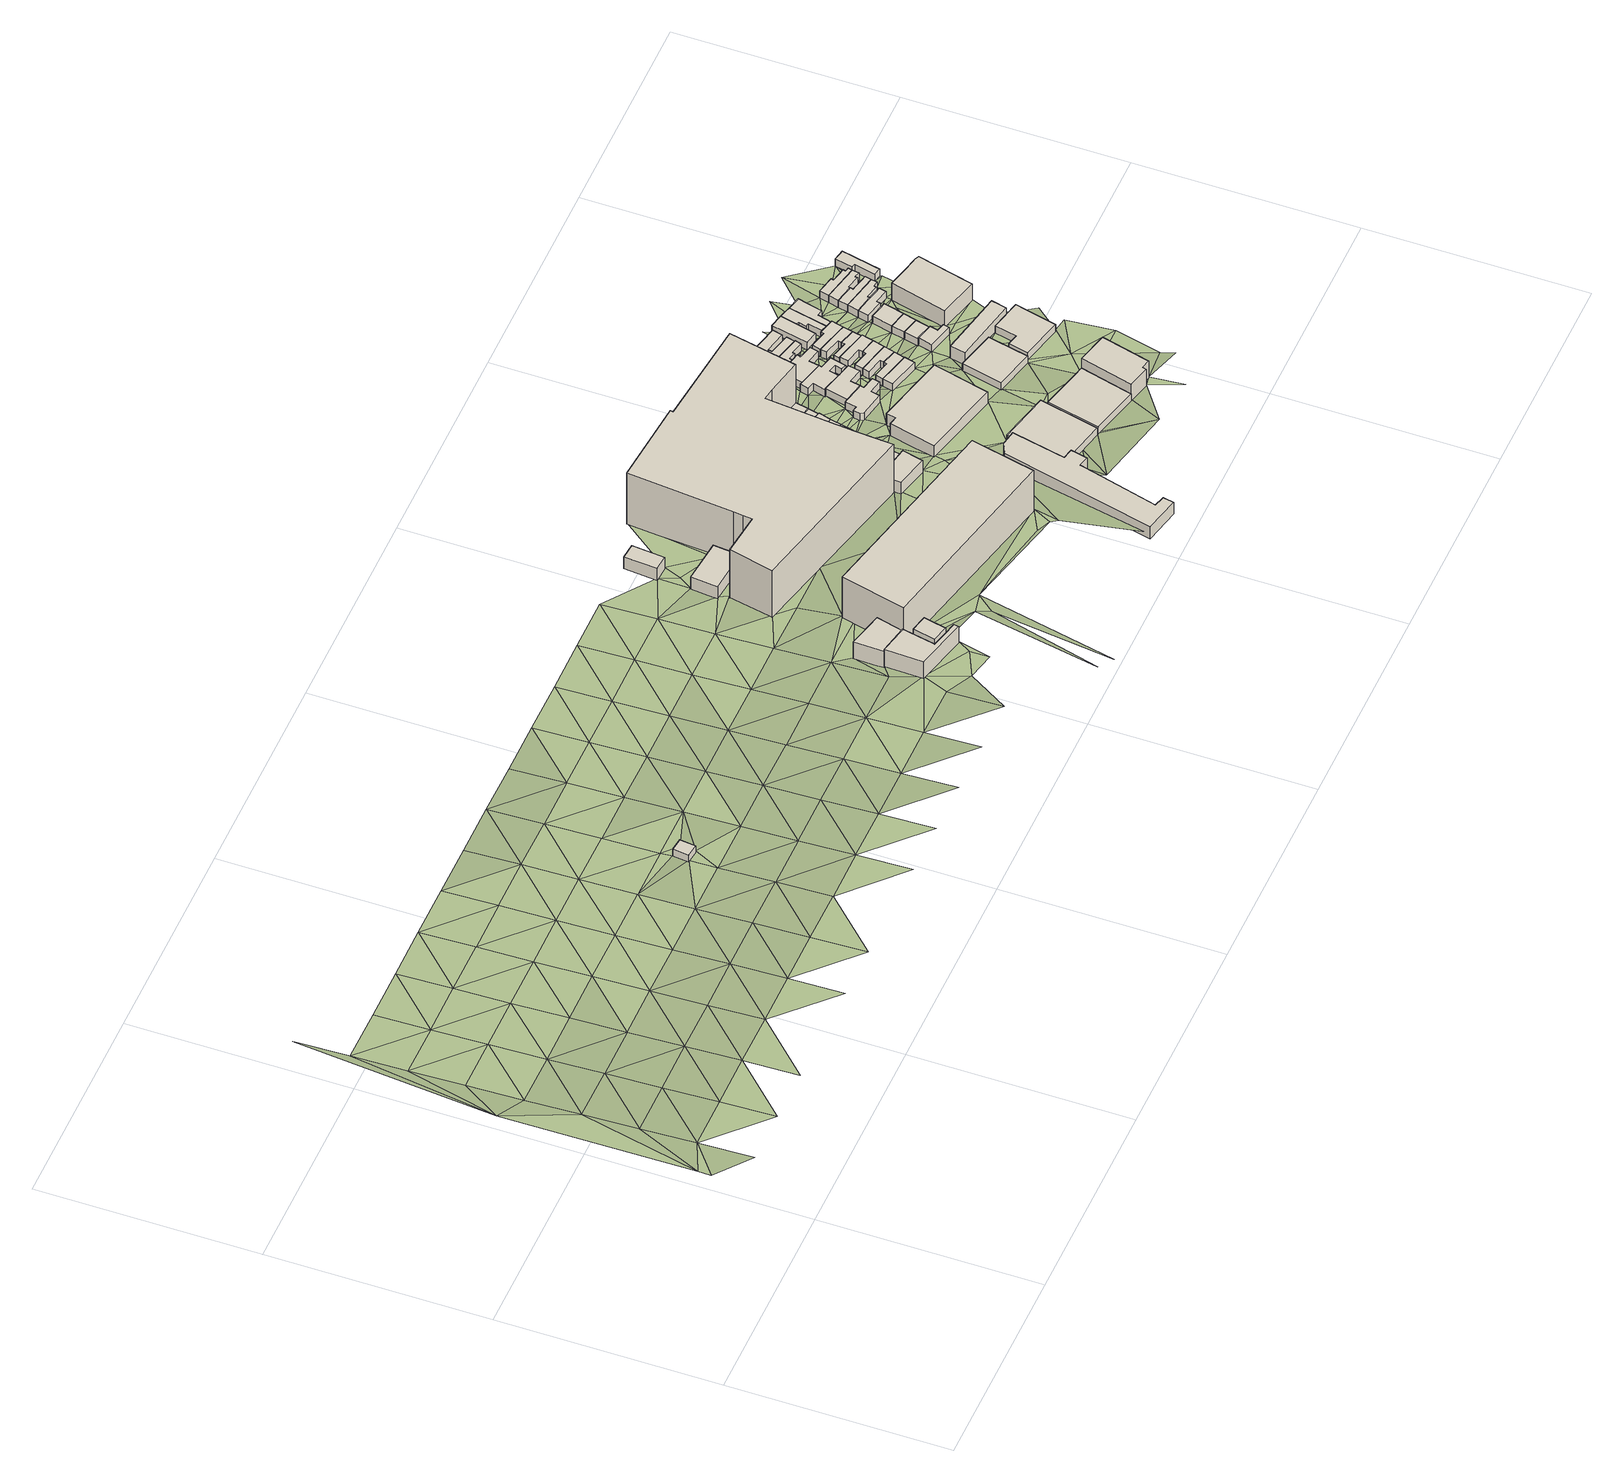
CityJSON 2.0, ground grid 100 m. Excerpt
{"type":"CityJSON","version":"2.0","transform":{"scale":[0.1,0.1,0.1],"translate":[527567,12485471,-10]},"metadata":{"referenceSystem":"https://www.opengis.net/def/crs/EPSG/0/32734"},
"CityObjects":{
"building1":{"type":"Building","attributes":{"building":"toilets","building:levels":1,"amenity":"toilets","building_height":4.1,"plus_code":"4FRW3CCR+R95","ground_height":11.48,"roof_height":15.58},"geometry":[{"type":"Solid","lod":"1","boundaries":[[[[0,1,2,3]],[[1,4,5,2]],[[4,6,7,5]],[[6,0,3,7]],[[3,2,5,7]],[[6,4,1,0]]]]}]},
"building2":{"type":"Building","attributes":{"building":"office","building:levels":3,"building_height":9.7,"plus_code":"4FRW3CCR+JX6","ground_height":12.86,"roof_height":22.56},"geometry":[{"type":"Solid","lod":"1","boundaries":[[[[8,9,10,11]],[[9,12,13,10]],[[12,14,15,13]],[[14,16,17,15]],[[16,18,19,17]],[[18,20,21,19]],[[20,22,23,21]],[[22,8,11,23]],[[11,10,13,15,17,19,21,23]],[[22,20,18,16,14,12,9,8]]]]}]},
"building3":{"type":"Building","attributes":{"building":"office","building:levels":3,"building_height":9.7,"plus_code":"4FRW3CCR+MXM","ground_height":11.83,"roof_height":21.53},"geometry":[{"type":"Solid","lod":"1","boundaries":[[[[24,25,26,27]],[[25,28,29,26]],[[28,30,31,29]],[[30,24,27,31]],[[27,26,29,31]],[[30,28,25,24]]]]}]},
"building4":{"type":"Building","attributes":{"building":"office","building:levels":4,"building_height":12.5,"plus_code":"4FRW3CCV+J26","ground_height":12.86,"roof_height":25.36},"geometry":[{"type":"Solid","lod":"1","boundaries":[[[[12,32,33,34]],[[32,16,35,33]],[[16,14,36,35]],[[14,12,34,36]],[[34,33,35,36]],[[14,16,32,12]]]]}]},
"building5":{"type":"Building","attributes":{"address":"Bow Wow 21 Barron Street Woodstock Cape Town","building":"retail","building:levels":2,"building_height":6.9,"plus_code":"4FRW3CCV+X36","ground_height":8.56,"roof_height":15.46},"geometry":[{"type":"Solid","lod":"1","boundaries":[[[[37,38,39,40]],[[38,41,42,39]],[[41,43,44,42]],[[43,45,46,44]],[[45,47,48,46]],[[47,37,40,48]],[[40,39,42,44,46,48]],[[47,45,43,41,38,37]]]]}]},
"building6":{"type":"Building","attributes":{"address":"Barron Street Woodstock Cape Town","building":"semidetached_house","building:levels":2,"building_height":6.9,"plus_code":"4FRW3CFV+328","ground_height":7.87,"roof_height":14.77},"geometry":[{"type":"Solid","lod":"1","boundaries":[[[[49,50,51,52]],[[50,53,54,51]],[[53,55,56,54]],[[55,49,52,56]],[[52,51,54,56]],[[55,53,50,49]]]]}]},
"building7":{"type":"Building","attributes":{"address":"The Iron Works 2 Ravenscraig Road Woodstock 7915 Cape Town","building":"apartments","building:levels":8,"building:flats":"136","building_height":23.7,"plus_code":"4FRW3CCV+M66","ground_height":10.77,"roof_height":34.47},"geometry":[{"type":"Solid","lod":"1","boundaries":[[[[57,58,59,60]],[[58,61,62,59]],[[61,63,64,62]],[[63,57,60,64]],[[60,59,62,64]],[[63,61,58,57]]]]}]},
"building8":{"type":"Building","attributes":{"address":"Woodstock Quarter Woodstock Quarter 184 Victoria Road Woodstock Cape Town","building":"apartments","building:levels":10,"building:flats":"452","building_height":29.3,"plus_code":"4FRW3CCV+X69","ground_height":7.01,"roof_height":36.31},"geometry":[{"type":"Solid","lod":"1","boundaries":[[[[65,66,67,68]],[[66,69,70,67]],[[69,71,72,70]],[[71,73,74,72]],[[73,75,76,74]],[[75,77,78,76]],[[77,79,80,78]],[[79,81,82,80]],[[81,83,84,82]],[[83,85,86,84]],[[85,87,88,86]],[[87,89,90,88]],[[89,91,92,90]],[[91,93,94,92]],[[93,95,96,94]],[[95,97,98,96]],[[97,99,100,98]],[[99,101,102,100]],[[101,103,104,102]],[[103,65,68,104]],[[68,67,70,72,74,76,78,80,82,84,86,88,90,92,94,96,98,100,102,104]],[[103,101,99,97,95,93,91,89,87,85,83,81,79,77,75,73,71,69,66,65]]]]}]},
"building9":{"type":"Building","attributes":{"address":"1B Ravenscraig Road Woodstock Cape Town","building":"industrial","building:levels":2,"building_height":6.9,"plus_code":"4FRW3CCV+FC9","ground_height":10.42,"roof_height":17.32},"geometry":[{"type":"Solid","lod":"1","boundaries":[[[[105,106,107,108]],[[106,109,110,107]],[[109,111,112,110]],[[111,113,114,112]],[[113,115,116,114]],[[115,117,118,116]],[[117,119,120,118]],[[119,121,122,120]],[[121,123,124,122]],[[123,125,126,124]],[[125,105,108,126]],[[108,107,110,112,114,116,118,120,122,124,126]],[[125,123,121,119,117,115,113,111,109,106,105]]]]}]},
"building10":{"type":"Building","attributes":{"address":"9 Victoria Road Woodstock Cape Town","building":"retail","building:levels":2,"building_height":6.9,"plus_code":"4FRW3CCV+Q9H","ground_height":8.83,"roof_height":15.73},"geometry":[{"type":"Solid","lod":"1","boundaries":[[[[127,128,129,130]],[[128,131,132,129]],[[131,133,134,132]],[[133,135,136,134]],[[135,137,138,136]],[[137,139,140,138]],[[139,127,130,140]],[[130,129,132,134,136,138,140]],[[139,137,135,133,131,128,127]]]]}]},
"building11":{"type":"Building","attributes":{"address":"44 Gympie Street Woodstock Cape Town","building":"house","building:levels":2,"building_height":6.9,"plus_code":"4FRW3CCV+R95","ground_height":8.83,"roof_height":15.73},"geometry":[{"type":"Solid","lod":"1","boundaries":[[[[141,142,143,144]],[[142,145,146,143]],[[145,147,148,146]],[[147,128,129,148]],[[128,127,130,129]],[[127,141,144,130]],[[144,143,146,148,129,130]],[[127,128,147,145,142,141]]]]}]},
"building12":{"type":"Building","attributes":{"address":"42 Gympie Street Woodstock Cape Town","building":"house","building:levels":2,"building_height":6.9,"plus_code":"4FRW3CCV+R9H","ground_height":8.83,"roof_height":15.73},"geometry":[{"type":"Solid","lod":"1","boundaries":[[[[149,150,151,152]],[[150,153,154,151]],[[153,155,156,154]],[[155,142,143,156]],[[142,141,144,143]],[[141,149,152,144]],[[152,151,154,156,143,144]],[[141,142,155,153,150,149]]]]}]},
"building13":{"type":"Building","attributes":{"address":"40 Gympie Street Woodstock Cape Town","building":"house","building:levels":2,"building_height":6.9,"plus_code":"4FRW3CCV+RCJ","ground_height":8.83,"roof_height":15.73},"geometry":[{"type":"Solid","lod":"1","boundaries":[[[[157,158,159,160]],[[158,161,162,159]],[[161,163,164,162]],[[163,150,151,164]],[[150,149,152,151]],[[149,157,160,152]],[[160,159,162,164,151,152]],[[149,150,163,161,158,157]]]]}]},
"building14":{"type":"Building","attributes":{"address":"38 Gympie Street Woodstock Cape Town","building":"house","building:levels":2,"building_height":6.9,"plus_code":"4FRW3CCV+VC6","ground_height":8.24,"roof_height":15.14},"geometry":[{"type":"Solid","lod":"1","boundaries":[[[[165,166,167,168]],[[166,169,170,167]],[[169,171,172,170]],[[171,173,174,172]],[[173,175,176,174]],[[175,165,168,176]],[[168,167,170,172,174,176]],[[175,173,171,169,166,165]]]]}]},
"building15":{"type":"Building","attributes":{"address":"36 Gympie Street Woodstock Cape Town","building":"house","building:levels":2,"building_height":6.9,"plus_code":"4FRW3CCV+VCP","ground_height":8.24,"roof_height":15.14},"geometry":[{"type":"Solid","lod":"1","boundaries":[[[[177,178,179,180]],[[178,181,182,179]],[[181,183,184,182]],[[183,185,186,184]],[[185,187,188,186]],[[187,177,180,188]],[[180,179,182,184,186,188]],[[187,185,183,181,178,177]]]]}]},
"building16":{"type":"Building","attributes":{"address":"34 Gympie Street Woodstock Cape Town","building":"house","building:levels":2,"building_height":6.9,"plus_code":"4FRW3CCV+WC3","ground_height":8.24,"roof_height":15.14},"geometry":[{"type":"Solid","lod":"1","boundaries":[[[[189,190,191,192]],[[190,193,194,191]],[[193,195,196,194]],[[195,197,198,196]],[[197,178,179,198]],[[178,177,180,179]],[[177,189,192,180]],[[192,191,194,196,198,179,180]],[[177,178,197,195,193,190,189]]]]}]},
"building17":{"type":"Building","attributes":{"address":"32 Gympie Street Woodstock Cape Town","building":"house","building:levels":2,"building_height":6.9,"plus_code":"4FRW3CCV+WCH","ground_height":8.24,"roof_height":15.14},"geometry":[{"type":"Solid","lod":"1","boundaries":[[[[199,200,201,202]],[[200,203,204,201]],[[203,205,206,204]],[[205,207,208,206]],[[207,190,191,208]],[[190,189,192,191]],[[189,199,202,192]],[[202,201,204,206,208,191,192]],[[189,190,207,205,203,200,199]]]]}]},
"building18":{"type":"Building","attributes":{"address":"30 Gympie Street Woodstock Cape Town","building":"house","building:levels":2,"building_height":6.9,"plus_code":"4FRW3CCV+WFJ","ground_height":7.52,"roof_height":14.42},"geometry":[{"type":"Solid","lod":"1","boundaries":[[[[209,210,211,212]],[[210,213,214,211]],[[213,215,216,214]],[[215,217,218,216]],[[217,219,220,218]],[[219,209,212,220]],[[212,211,214,216,218,220]],[[219,217,215,213,210,209]]]]}]},
"building19":{"type":"Building","attributes":{"address":"28 Gympie Street Woodstock Cape Town","building":"house","building:levels":2,"building_height":6.9,"plus_code":"4FRW3CCV+XC9","ground_height":7.52,"roof_height":14.42},"geometry":[{"type":"Solid","lod":"1","boundaries":[[[[221,222,223,224]],[[222,225,226,223]],[[225,227,228,226]],[[227,210,211,228]],[[210,209,212,211]],[[209,221,224,212]],[[224,223,226,228,211,212]],[[209,210,227,225,222,221]]]]}]},
"building20":{"type":"Building","attributes":{"address":"12 Victoria Road Woodstock Cape Town","building":"retail","building:levels":1,"building_height":4.1,"plus_code":"4FRW3CCV+HHV","ground_height":10.23,"roof_height":14.33},"geometry":[{"type":"Solid","lod":"1","boundaries":[[[[229,230,231,232]],[[230,233,234,231]],[[233,235,236,234]],[[235,237,238,236]],[[237,239,240,238]],[[239,229,232,240]],[[232,231,234,236,238,240]],[[239,237,235,233,230,229]]]]}]},
"building21":{"type":"Building","attributes":{"address":"11 Victoria Road Woodstock Cape Town","building":"retail","building:levels":2,"building_height":6.9,"plus_code":"4FRW3CCV+QHC","ground_height":8.51,"roof_height":15.41},"geometry":[{"type":"Solid","lod":"1","boundaries":[[[[241,242,243,244]],[[242,245,246,243]],[[245,247,248,246]],[[247,249,250,248]],[[249,251,252,250]],[[251,241,244,252]],[[244,243,246,248,250,252]],[[251,249,247,245,242,241]]]]}]},
"building22":{"type":"Building","attributes":{"address":"43 Gympie Street Woodstock Cape Town","building":"house","building:levels":1,"building_height":4.1,"plus_code":"4FRW3CCV+VGH","ground_height":8.06,"roof_height":12.16},"geometry":[{"type":"Solid","lod":"1","boundaries":[[[[253,254,255,256]],[[254,257,258,255]],[[257,259,260,258]],[[259,261,262,260]],[[261,263,264,262]],[[263,265,266,264]],[[265,267,268,266]],[[267,269,270,268]],[[269,271,272,270]],[[271,273,274,272]],[[273,275,276,274]],[[275,253,256,276]],[[256,255,258,260,262,264,266,268,270,272,274,276]],[[275,273,271,269,267,265,263,261,259,257,254,253]]]]}]},
"building23":{"type":"Building","attributes":{"address":"Auto Service and Spares Centre 58B Victoria Road Woodstock Cape Town","building":"retail","building:levels":1,"building_height":4.1,"plus_code":"4FRW3CCV+HMF","ground_height":9.75,"roof_height":13.85},"geometry":[{"type":"Solid","lod":"1","boundaries":[[[[277,278,279,280]],[[278,281,282,279]],[[281,283,284,282]],[[283,277,280,284]],[[280,279,282,284]],[[283,281,278,277]]]]}]},
"building24":{"type":"Building","attributes":{"address":"41 Gympie Street Woodstock Cape Town","building":"house","building:levels":1,"building_height":4.1,"plus_code":"4FRW3CCV+WH7","ground_height":8.06,"roof_height":12.16},"geometry":[{"type":"Solid","lod":"1","boundaries":[[[[254,253,256,255]],[[253,285,286,256]],[[285,287,288,286]],[[287,289,290,288]],[[289,291,292,290]],[[291,293,294,292]],[[293,254,255,294]],[[255,256,286,288,290,292,294]],[[293,291,289,287,285,253,254]]]]}]},
"building25":{"type":"Building","attributes":{"address":"39 Gympie Street Woodstock Cape Town","building":"house","building:levels":1,"building_height":4.1,"plus_code":"4FRW3CCV+XH4","ground_height":7.26,"roof_height":11.36},"geometry":[{"type":"Solid","lod":"1","boundaries":[[[[295,296,297,298]],[[296,299,300,297]],[[299,301,302,300]],[[301,303,304,302]],[[303,305,306,304]],[[305,307,308,306]],[[307,309,310,308]],[[309,311,312,310]],[[311,313,314,312]],[[313,315,316,314]],[[315,317,318,316]],[[317,319,320,318]],[[319,295,298,320]],[[298,297,300,302,304,306,308,310,312,314,316,318,320]],[[319,317,315,313,311,309,307,305,303,301,299,296,295]]]]}]},
"building26":{"type":"Building","attributes":{"address":"2 Page Street Woodstock Cape Town","building":"house","building:levels":1,"building_height":4.1,"plus_code":"4FRW3CCV+VJ4","ground_height":8.06,"roof_height":12.16},"geometry":[{"type":"Solid","lod":"1","boundaries":[[[[321,322,323,324]],[[322,325,326,323]],[[325,327,328,326]],[[327,321,324,328]],[[324,323,326,328]],[[327,325,322,321]]]]}]},
"building27":{"type":"Building","attributes":{"address":"37 Gympie Street Woodstock Cape Town","building":"house","building:levels":1,"building_height":4.1,"plus_code":"4FRW3CCV+XHQ","ground_height":7.11,"roof_height":11.21},"geometry":[{"type":"Solid","lod":"1","boundaries":[[[[329,330,331,332]],[[330,333,334,331]],[[333,335,336,334]],[[335,337,338,336]],[[337,339,340,338]],[[339,341,342,340]],[[341,343,344,342]],[[343,345,346,344]],[[345,329,332,346]],[[332,331,334,336,338,340,342,344,346]],[[345,343,341,339,337,335,333,330,329]]]]}]},
"building28":{"type":"Building","attributes":{"address":"4 Page Street Woodstock Cape Town","building":"house","building:levels":1,"building_height":4.1,"plus_code":"4FRW3CCV+VJ9","ground_height":7.85,"roof_height":11.95},"geometry":[{"type":"Solid","lod":"1","boundaries":[[[[347,348,349,350]],[[348,351,352,349]],[[351,353,354,352]],[[353,355,356,354]],[[355,357,358,356]],[[357,347,350,358]],[[350,349,352,354,356,358]],[[357,355,353,351,348,347]]]]}]},
"building29":{"type":"Building","attributes":{"address":"35 Gympie Street Woodstock Cape Town","building":"house","building:levels":1,"building_height":4.1,"plus_code":"4FRW3CFV+2HG","ground_height":7.11,"roof_height":11.21},"geometry":[{"type":"Solid","lod":"1","boundaries":[[[[345,343,344,346]],[[343,359,360,344]],[[359,361,362,360]],[[361,363,364,362]],[[363,365,366,364]],[[365,367,368,366]],[[367,369,370,368]],[[369,345,346,370]],[[346,344,360,362,364,366,368,370]],[[369,367,365,363,361,359,343,345]]]]}]},
"building30":{"type":"Building","attributes":{"address":"6 Page Street Woodstock Cape Town","building":"house","building:levels":1,"building_height":4.1,"plus_code":"4FRW3CCV+VJQ","ground_height":7.85,"roof_height":11.95},"geometry":[{"type":"Solid","lod":"1","boundaries":[[[[371,372,373,374]],[[372,375,376,373]],[[375,377,378,376]],[[377,348,349,378]],[[348,347,350,349]],[[347,371,374,350]],[[374,373,376,378,349,350]],[[347,348,377,375,372,371]]]]}]},
"building31":{"type":"Building","attributes":{"address":"Colonial House 60 Victoria Road Woodstock Cape Town","building":"industrial","building:levels":3,"building_height":9.7,"plus_code":"4FRW3CCV+HQ2","ground_height":9.75,"roof_height":19.45},"geometry":[{"type":"Solid","lod":"1","boundaries":[[[[278,277,379,380]],[[277,381,382,379]],[[381,383,384,382]],[[383,385,386,384]],[[385,387,388,386]],[[387,278,380,388]],[[380,379,382,384,386,388]],[[387,385,383,381,277,278]]]]}]},
"building32":{"type":"Building","attributes":{"address":"33 Gympie Street Woodstock Cape Town","building":"house","building:levels":1,"building_height":4.1,"plus_code":"4FRW3CFV+2HQ","ground_height":6.65,"roof_height":10.75},"geometry":[{"type":"Solid","lod":"1","boundaries":[[[[389,390,391,392]],[[390,393,394,391]],[[393,395,396,394]],[[395,397,398,396]],[[397,399,400,398]],[[399,389,392,400]],[[392,391,394,396,398,400]],[[399,397,395,393,390,389]]]]}]},
"building33":{"type":"Building","attributes":{"address":"8 Page Street Woodstock Cape Town","building":"house","building:levels":1,"building_height":4.1,"plus_code":"4FRW3CCV+WJ5","ground_height":7.85,"roof_height":11.95},"geometry":[{"type":"Solid","lod":"1","boundaries":[[[[401,402,403,404]],[[402,405,406,403]],[[405,407,408,406]],[[407,372,373,408]],[[372,371,374,373]],[[371,401,404,374]],[[404,403,406,408,373,374]],[[371,372,407,405,402,401]]]]}]},
"building34":{"type":"Building","attributes":{"address":"19 Victoria Road Woodstock Cape Town","building":"yes","building:levels":1,"building_height":4.1,"plus_code":"4FRW3CCV+PPC","ground_height":9.01,"roof_height":13.11},"geometry":[{"type":"Solid","lod":"1","boundaries":[[[[409,410,411,412]],[[410,413,414,411]],[[413,415,416,414]],[[415,409,412,416]],[[412,411,414,416]],[[415,413,410,409]]]]}]},
"building35":{"type":"Building","attributes":{"address":"31 Gympie Street Woodstock Cape Town","building":"house","building:levels":1,"building_height":4.1,"plus_code":"4FRW3CFV+3J2","ground_height":6.57,"roof_height":10.67},"geometry":[{"type":"Solid","lod":"1","boundaries":[[[[417,418,419,420]],[[418,421,422,419]],[[421,423,424,422]],[[423,425,426,424]],[[425,427,428,426]],[[427,417,420,428]],[[420,419,422,424,426,428]],[[427,425,423,421,418,417]]]]}]},
"building36":{"type":"Building","attributes":{"address":"10 Page Street Woodstock Cape Town","building":"house","building:levels":1,"building_height":4.1,"plus_code":"4FRW3CCV+WMC","ground_height":7.85,"roof_height":11.95},"geometry":[{"type":"Solid","lod":"1","boundaries":[[[[429,430,431,432]],[[430,433,434,431]],[[433,435,436,434]],[[435,402,403,436]],[[402,401,404,403]],[[401,429,432,404]],[[432,431,434,436,403,404]],[[401,402,435,433,430,429]]]]}]},
"building37":{"type":"Building","attributes":{"address":"12 Page Street Woodstock Cape Town","building":"house","building:levels":1,"building_height":4.1,"plus_code":"4FRW3CCV+WMM","ground_height":7.11,"roof_height":11.21},"geometry":[{"type":"Solid","lod":"1","boundaries":[[[[437,438,439,440]],[[438,441,442,439]],[[441,443,444,442]],[[443,445,446,444]],[[445,447,448,446]],[[447,437,440,448]],[[440,439,442,444,446,448]],[[447,445,443,441,438,437]]]]}]},
"building38":{"type":"Building","attributes":{"address":"14 Page Street Woodstock Cape Town","building":"house","building:levels":1,"building_height":4.1,"plus_code":"4FRW3CCV+XM3","ground_height":7.11,"roof_height":11.21},"geometry":[{"type":"Solid","lod":"1","boundaries":[[[[449,450,451,452]],[[450,453,454,451]],[[453,455,456,454]],[[455,438,439,456]],[[438,437,440,439]],[[437,449,452,440]],[[452,451,454,456,439,440]],[[437,438,455,453,450,449]]]]}]},
"building39":{"type":"Building","attributes":{"address":"16 Page Street Woodstock Cape Town","building":"house","building:levels":1,"building_height":4.1,"plus_code":"4FRW3CCV+XMF","ground_height":7.11,"roof_height":11.21},"geometry":[{"type":"Solid","lod":"1","boundaries":[[[[449,457,458,452]],[[457,459,460,458]],[[459,461,462,460]],[[461,463,464,462]],[[463,450,451,464]],[[450,449,452,451]],[[452,458,460,462,464,451]],[[450,463,461,459,457,449]]]]}]},
"building40":{"type":"Building","attributes":{"address":"34 Cornwall Street Woodstock Cape Town","building":"house","building:levels":1,"building_height":4.1,"plus_code":"4FRW3CFV+2M6","ground_height":6.57,"roof_height":10.67},"geometry":[{"type":"Solid","lod":"1","boundaries":[[[[465,466,467,468]],[[466,469,470,467]],[[469,471,472,470]],[[471,473,474,472]],[[473,465,468,474]],[[468,467,470,472,474]],[[473,471,469,466,465]]]]}]},
"building41":{"type":"Building","attributes":{"address":"1 Page Street Woodstock Cape Town","building":"house","building:levels":1,"building_height":4.1,"plus_code":"4FRW3CCV+RPP","ground_height":8.29,"roof_height":12.39},"geometry":[{"type":"Solid","lod":"1","boundaries":[[[[475,476,477,478]],[[476,479,480,477]],[[479,481,482,480]],[[481,483,484,482]],[[483,485,486,484]],[[485,475,478,486]],[[478,477,480,482,484,486]],[[485,483,481,479,476,475]]]]}]},
"building42":{"type":"Building","attributes":{"address":"3 Page Street Woodstock Cape Town","building":"house","building:levels":1,"building_height":4.1,"plus_code":"4FRW3CCV+VP4","ground_height":7.59,"roof_height":11.69},"geometry":[{"type":"Solid","lod":"1","boundaries":[[[[487,488,489,490]],[[488,491,492,489]],[[491,493,494,492]],[[493,487,490,494]],[[490,489,492,494]],[[493,491,488,487]]]]}]},
"building43":{"type":"Building","attributes":{"building":"yes","building:levels":2,"building_height":6.9,"plus_code":"4FRW3CCV+QQC","ground_height":8.29,"roof_height":15.19},"geometry":[{"type":"Solid","lod":"1","boundaries":[[[[495,496,497,498]],[[496,499,500,497]],[[499,501,502,500]],[[501,495,498,502]],[[498,497,500,502]],[[501,499,496,495]]]]}]},
"building44":{"type":"Building","attributes":{"address":"27 Victoria Road Woodstock Cape Town","building":"yes","building:levels":1,"building_height":4.1,"plus_code":"4FRW3CCV+PQ5","ground_height":8.71,"roof_height":12.81},"geometry":[{"type":"Solid","lod":"1","boundaries":[[[[503,504,505,506]],[[504,507,508,505]],[[507,509,510,508]],[[509,511,512,510]],[[511,513,514,512]],[[513,503,506,514]],[[506,505,508,510,512,514]],[[513,511,509,507,504,503]]]]}]},
"building45":{"type":"Building","attributes":{"address":"36 Cornwall Street Woodstock Cape Town","building":"house","building:levels":1,"building_height":4.1,"plus_code":"4FRW3CFV+2M9","ground_height":6.57,"roof_height":10.67},"geometry":[{"type":"Solid","lod":"1","boundaries":[[[[466,465,468,467]],[[465,515,516,468]],[[515,517,518,516]],[[517,519,520,518]],[[519,521,522,520]],[[521,523,524,522]],[[523,525,526,524]],[[525,466,467,526]],[[467,468,516,518,520,522,524,526]],[[525,523,521,519,517,515,465,466]]]]}]},
"building46":{"type":"Building","attributes":{"address":"5 Page Street Woodstock Cape Town","building":"house","building:levels":1,"building_height":4.1,"plus_code":"4FRW3CCV+VPH","ground_height":7.59,"roof_height":11.69},"geometry":[{"type":"Solid","lod":"1","boundaries":[[[[493,491,492,494]],[[491,527,528,492]],[[527,529,530,528]],[[529,493,494,530]],[[494,492,528,530]],[[529,527,491,493]]]]}]},
"building47":{"type":"Building","attributes":{"address":"38 Cornwall Street Woodstock Cape Town","building":"house","building:levels":1,"building_height":4.1,"plus_code":"4FRW3CFV+2PF","ground_height":6.42,"roof_height":10.52},"geometry":[{"type":"Solid","lod":"1","boundaries":[[[[531,532,533,534]],[[532,535,536,533]],[[535,537,538,536]],[[537,539,540,538]],[[539,541,542,540]],[[541,531,534,542]],[[534,533,536,538,540,542]],[[541,539,537,535,532,531]]]]}]},
"building48":{"type":"Building","attributes":{"address":"7 Page Street Woodstock Cape Town","building":"house","building:levels":1,"building_height":4.1,"plus_code":"4FRW3CCV+WP5","ground_height":7.59,"roof_height":11.69},"geometry":[{"type":"Solid","lod":"1","boundaries":[[[[529,527,528,530]],[[527,543,544,528]],[[543,545,546,544]],[[545,529,530,546]],[[530,528,544,546]],[[545,543,527,529]]]]}]},
"building49":{"type":"Building","attributes":{"address":"9 Page Street Woodstock Cape Town","building":"house","building:levels":1,"building_height":4.1,"plus_code":"4FRW3CCV+WQM","ground_height":6.9,"roof_height":11},"geometry":[{"type":"Solid","lod":"1","boundaries":[[[[547,548,549,550]],[[548,551,552,549]],[[551,553,554,552]],[[553,555,556,554]],[[555,557,558,556]],[[557,559,560,558]],[[559,547,550,560]],[[550,549,552,554,556,558,560]],[[559,557,555,553,551,548,547]]]]}]},
"building50":{"type":"Building","attributes":{"address":"11 Page Street Woodstock Cape Town","building":"house","building:levels":1,"building_height":4.1,"plus_code":"4FRW3CCV+XQ7","ground_height":6.9,"roof_height":11},"geometry":[{"type":"Solid","lod":"1","boundaries":[[[[561,562,563,564]],[[562,548,549,563]],[[548,547,550,549]],[[547,565,566,550]],[[565,567,568,566]],[[567,569,570,568]],[[569,571,572,570]],[[571,561,564,572]],[[564,563,549,550,566,568,570,572]],[[571,569,567,565,547,548,562,561]]]]}]},
"building51":{"type":"Building","attributes":{"address":"13 Page Street Woodstock Cape Town","building":"house","building:levels":1,"building_height":4.1,"plus_code":"4FRW3CCV+XQG","ground_height":6.9,"roof_height":11},"geometry":[{"type":"Solid","lod":"1","boundaries":[[[[562,561,564,563]],[[561,573,574,564]],[[573,575,576,574]],[[575,577,578,576]],[[577,579,580,578]],[[579,562,563,580]],[[563,564,574,576,578,580]],[[579,577,575,573,561,562]]]]}]},
"building52":{"type":"Building","attributes":{"address":"1 Hofmeyer Lane Woodstock Cape Town","building":"yes","building:levels":3,"building_height":9.7,"plus_code":"4FRW3CCV+VR8","ground_height":7.4,"roof_height":17.1},"geometry":[{"type":"Solid","lod":"1","boundaries":[[[[581,582,583,584]],[[582,585,586,583]],[[585,587,588,586]],[[587,589,590,588]],[[589,591,592,590]],[[591,581,584,592]],[[584,583,586,588,590,592]],[[591,589,587,585,582,581]]]]}]},
"building53":{"type":"Building","attributes":{"address":"15 Page Street Woodstock Cape Town","building":"house","building:levels":1,"building_height":4.1,"plus_code":"4FRW3CCV+XQW","ground_height":6.9,"roof_height":11},"geometry":[{"type":"Solid","lod":"1","boundaries":[[[[579,577,578,580]],[[577,593,594,578]],[[593,595,596,594]],[[595,597,598,596]],[[597,599,600,598]],[[599,601,602,600]],[[601,603,604,602]],[[603,579,580,604]],[[580,578,594,596,598,600,602,604]],[[603,601,599,597,595,593,577,579]]]]}]},
"building54":{"type":"Building","attributes":{"address":"17 Page Street Woodstock Cape Town","building":"house","building:levels":1,"building_height":4.1,"plus_code":"4FRW3CFV+2Q4","ground_height":6.9,"roof_height":11},"geometry":[{"type":"Solid","lod":"1","boundaries":[[[[603,601,602,604]],[[601,605,606,602]],[[605,607,608,606]],[[607,609,610,608]],[[609,611,612,610]],[[611,613,614,612]],[[613,615,616,614]],[[615,603,604,616]],[[604,602,606,608,610,612,614,616]],[[615,613,611,609,607,605,601,603]]]]}]},
"building55":{"type":"Building","attributes":{"address":"44 Cornwall Street Cape Town","building":"house","building:levels":1,"building_height":4.1,"plus_code":"4FRW3CCV+XRH","ground_height":6.82,"roof_height":10.92},"geometry":[{"type":"Solid","lod":"1","boundaries":[[[[617,618,619,620]],[[618,621,622,619]],[[621,623,624,622]],[[623,625,626,624]],[[625,627,628,626]],[[627,617,620,628]],[[620,619,622,624,626,628]],[[627,625,623,621,618,617]]]]}]},
"terrain1":{"type":"TINRelief","geometry":[{"type":"CompositeSurface","lod":"1","boundaries":[[[629,630,631]],[[631,632,629]],[[630,629,633]],[[634,630,633]],[[634,635,630]],[[633,629,636]],[[637,638,629]],[[634,639,635]],[[629,638,636]],[[640,634,633]],[[641,635,639]],[[640,633,636]],[[635,641,642]],[[643,639,634]],[[637,644,638]],[[642,645,635]],[[634,640,643]],[[646,641,639]],[[647,635,645]],[[636,638,648]],[[642,641,646]],[[639,643,646]],[[636,648,640]],[[638,644,648]],[[645,642,649]],[[640,650,643]],[[642,646,649]],[[648,650,640]],[[644,651,652]],[[649,653,645]],[[643,654,646]],[[650,655,643]],[[656,648,644]],[[654,649,646]],[[643,655,654]],[[644,652,656]],[[657,650,648]],[[649,658,653]],[[648,656,657]],[[659,649,654]],[[655,650,660]],[[649,659,658]],[[650,657,660]],[[661,654,655]],[[656,652,662]],[[663,664,652]],[[654,661,659]],[[655,660,661]],[[656,662,657]],[[652,664,662]],[[658,659,665]],[[661,666,659]],[[657,667,660]],[[662,668,657]],[[659,666,665]],[[657,668,667]],[[669,661,660]],[[670,662,664]],[[671,664,672]],[[669,666,661]],[[660,667,669]],[[664,671,670]],[[662,673,668]],[[666,674,665]],[[662,670,673]],[[669,674,666]],[[667,668,675]],[[676,671,672]],[[668,673,675]],[[674,677,665]],[[667,678,669]],[[670,671,679]],[[667,675,678]],[[673,670,679]],[[674,669,680]],[[671,676,679]],[[680,677,674]],[[678,680,669]],[[681,675,673]],[[673,679,682]],[[673,682,681]],[[678,675,683]],[[684,677,680]],[[679,676,685]],[[681,0,675]],[[675,0,683]],[[686,685,676]],[[687,682,679]],[[688,680,678]],[[682,689,681]],[[690,678,683]],[[685,687,679]],[[683,0,6]],[[688,678,690]],[[691,684,680]],[[692,689,682]],[[687,692,682]],[[680,688,691]],[[683,6,693]],[[6,689,693]],[[690,683,693]],[[692,693,689]],[[687,685,694]],[[695,685,696]],[[688,690,697]],[[685,695,694]],[[693,697,690]],[[698,692,687]],[[691,688,699]],[[687,694,698]],[[697,699,688]],[[692,700,693]],[[692,698,700]],[[699,701,691]],[[697,693,702]],[[703,694,695]],[[704,705,695]],[[693,700,702]],[[694,703,698]],[[706,699,697]],[[695,705,703]],[[706,697,702]],[[701,699,707]],[[700,698,708]],[[703,709,698]],[[707,699,706]],[[698,709,708]],[[700,710,702]],[[705,711,703]],[[712,705,713]],[[700,708,710]],[[711,709,703]],[[706,702,714]],[[705,712,711]],[[714,702,710]],[[709,715,708]],[[706,716,707]],[[711,715,709]],[[716,706,714]],[[710,708,717]],[[715,718,708]],[[719,711,712]],[[720,721,712]],[[708,718,717]],[[722,714,710]],[[719,712,721]],[[715,711,723]],[[722,710,717]],[[719,724,711]],[[723,718,715]],[[720,725,721]],[[716,714,726]],[[724,723,711]],[[725,719,721]],[[726,714,722]],[[727,724,719]],[[728,717,718]],[[729,718,723]],[[730,724,727]],[[724,730,723]],[[731,719,725]],[[718,729,728]],[[722,717,732]],[[733,731,725]],[[731,734,719]],[[717,728,732]],[[735,723,730]],[[731,733,734]],[[736,726,722]],[[18,16,737]],[[729,723,738]],[[739,737,16]],[[18,737,28]],[[16,32,739]],[[740,741,742]],[[32,741,740]],[[735,730,28]],[[729,743,728]],[[722,732,736]],[[735,738,723]],[[735,28,737]],[[737,738,735]],[[729,744,743]],[[738,744,729]],[[739,32,745]],[[32,740,745]],[[746,745,747]],[[728,748,732]],[[728,743,749]],[[750,746,751]],[[749,748,728]],[[750,739,745]],[[736,732,752]],[[753,732,748]],[[753,752,732]],[[745,746,750]],[[743,744,754]],[[754,744,738]],[[739,755,737]],[[756,748,749]],[[752,753,757]],[[758,752,757]],[[753,43,757]],[[749,759,756]],[[739,750,755]],[[754,738,760]],[[43,758,757]],[[761,43,762]],[[754,763,743]],[[758,43,764]],[[764,43,761]],[[738,63,760]],[[765,766,750]],[[766,755,750]],[[763,754,760]],[[755,766,765]],[[760,767,768]],[[765,769,755]],[[763,760,768]],[[63,767,760]],[[769,770,771]],[[771,755,769]],[[767,772,768]],[[63,755,773]],[[774,775,776]],[[776,775,777]],[[63,772,767]],[[773,755,771]],[[778,779,780]],[[780,781,778]],[[782,779,778]],[[63,773,771]],[[63,783,772]],[[784,785,786]],[[785,787,788]],[[787,785,784]],[[789,790,791]],[[792,785,788]],[[771,793,63]],[[783,63,793]],[[794,788,787]],[[141,127,139]],[[787,784,185]],[[795,139,772]],[[795,772,783]],[[796,788,797]],[[787,185,183]],[[796,792,788]],[[207,796,797]],[[798,789,791]],[[139,799,141]],[[171,185,784]],[[796,800,792]],[[799,149,141]],[[795,799,139]],[[207,797,193]],[[792,800,801]],[[205,796,207]],[[802,789,798]],[[149,799,157]],[[803,792,801]],[[783,804,795]],[[193,190,207]],[[783,793,804]],[[792,803,805]],[[187,185,171]],[[803,801,210]],[[801,806,210]],[[807,799,795]],[[791,808,798]],[[157,799,807]],[[171,157,807]],[[227,803,210]],[[804,793,105]],[[187,171,807]],[[802,798,808]],[[807,809,187]],[[177,187,810]],[[791,811,808]],[[177,812,189]],[[813,795,804]],[[809,807,814]],[[815,187,809]],[[815,810,187]],[[177,810,812]],[[257,199,189]],[[812,257,189]],[[816,199,257]],[[808,811,817]],[[818,808,817]],[[815,809,819]],[[812,259,257]],[[816,315,221]],[[813,804,237]],[[293,816,257]],[[818,237,808]],[[315,816,293]],[[820,817,811]],[[293,257,254]],[[819,809,821]],[[221,315,313]],[[313,822,221]],[[221,822,97]],[[819,271,269]],[[293,317,315]],[[823,237,818]],[[242,821,809]],[[237,824,813]],[[821,271,819]],[[275,273,253]],[[824,237,823]],[[311,822,313]],[[811,825,820]],[[322,271,821]],[[287,285,253]],[[271,322,273]],[[253,273,287]],[[818,278,823]],[[322,826,273]],[[97,822,827]],[[813,824,828]],[[829,273,826]],[[287,273,829]],[[399,97,827]],[[291,830,831]],[[813,828,242]],[[289,830,291]],[[829,832,287]],[[821,242,833]],[[834,831,830]],[[826,348,829]],[[835,287,832]],[[410,824,823]],[[835,289,287]],[[836,830,289]],[[348,826,351]],[[309,307,305]],[[837,836,289]],[[835,837,289]],[[829,348,377]],[[836,837,838]],[[410,823,278]],[[839,825,840]],[[841,840,825]],[[842,309,843]],[[836,838,305]],[[844,845,846]],[[847,833,242]],[[828,847,242]],[[843,309,305]],[[835,402,837]],[[846,848,844]],[[305,838,443]],[[402,835,405]],[[443,453,305]],[[337,846,849]],[[305,453,843]],[[837,402,435]],[[848,846,365]],[[828,850,847]],[[850,828,851]],[[848,365,852]],[[450,843,453]],[[833,853,854]],[[833,847,853]],[[365,846,337]],[[843,450,337]],[[438,453,443]],[[855,856,397]],[[337,450,463]],[[857,858,397]],[[828,413,851]],[[278,859,410]],[[847,850,853]],[[860,438,443]],[[463,861,337]],[[347,854,862]],[[861,365,337]],[[453,438,455]],[[365,861,367]],[[854,853,862]],[[856,857,397]],[[859,278,387]],[[863,410,859]],[[410,863,864]],[[861,856,367]],[[463,865,861]],[[347,866,371]],[[387,840,867]],[[867,840,868]],[[865,463,461]],[[413,410,864]],[[347,862,866]],[[856,861,469]],[[850,481,853]],[[401,371,869]],[[469,857,856]],[[413,870,851]],[[461,459,865]],[[425,857,469]],[[429,401,869]],[[865,459,871]],[[866,869,371]],[[863,859,872]],[[873,413,864]],[[469,874,425]],[[871,459,875]],[[871,876,865]],[[877,865,878]],[[876,878,865]],[[879,859,387]],[[875,459,457]],[[429,545,880]],[[870,413,873]],[[877,878,881]],[[851,870,882]],[[879,387,867]],[[545,429,869]],[[449,880,883]],[[483,475,485]],[[457,884,875]],[[501,481,850]],[[883,880,545]],[[483,481,885]],[[885,475,483]],[[457,449,548]],[[872,859,886]],[[491,475,885]],[[886,859,879]],[[449,883,548]],[[887,885,481]],[[888,889,884]],[[562,884,457]],[[884,562,888]],[[562,457,548]],[[481,501,887]],[[885,890,491]],[[545,891,883]],[[892,466,525]],[[890,527,491]],[[882,870,504]],[[543,891,545]],[[888,562,579]],[[893,885,887]],[[890,543,527]],[[525,541,892]],[[603,888,579]],[[885,894,890]],[[888,615,541]],[[895,504,872]],[[501,882,504]],[[615,888,603]],[[887,501,893]],[[543,894,891]],[[890,894,543]],[[896,897,891]],[[894,896,891]],[[898,899,900]],[[901,900,899]],[[902,541,615]],[[894,582,896]],[[901,896,903]],[[575,595,577]],[[900,901,903]],[[577,595,593]],[[903,904,900]],[[903,896,582]],[[615,613,902]],[[573,595,575]],[[903,905,561]],[[613,611,609]],[[561,905,573]],[[595,599,597]],[[582,906,903]],[[599,595,573]],[[903,906,905]],[[573,905,599]],[[902,613,618]],[[613,609,618]],[[607,605,609]],[[623,599,905]],[[599,907,601]],[[905,906,627]],[[907,605,601]],[[907,599,623]],[[618,609,605]],[[907,618,605]]]}]}
},
"vertices":[
[1649,1268,58],[1641,1195,58],[1641,1195,98],[1649,1268,98],[1701,1188,58],[1701,1188,98],[1709,1261,58],[1709,1261,98],
[3176,630,71],[3180,653,71],[3180,653,168],[3176,630,168],[3122,665,71],[3122,665,168],[3048,683,71],[3048,683,168],[3069,786,71],[3069,786,168],[3079,834,71],[3079,834,168],[2944,863,71],[2944,863,168],[2938,688,71],[2938,688,168],
[2944,863,61],[3079,834,61],[3079,834,158],[2944,863,158],[3111,959,61],[3111,959,158],[2948,998,61],[2948,998,158],
[3146,768,71],[3146,768,196],[3122,665,196],[3069,786,196],[3048,683,196],
[3311,1621,28],[3316,1662,28],[3316,1662,97],[3311,1621,97],[3293,1665,28],[3293,1665,97],[3301,1745,28],[3301,1745,97],[3101,1765,28],[3101,1765,97],[3089,1643,28],[3089,1643,97],
[3114,2059,21],[3102,1910,21],[3102,1910,90],[3114,2059,90],[3172,1904,21],[3172,1904,90],[3185,2053,21],[3185,2053,90],
[3155,1128,50],[3083,832,50],[3083,832,287],[3155,1128,287],[3995,628,50],[3995,628,287],[4062,923,50],[4062,923,287],
[3316,1662,13],[3311,1621,13],[3311,1621,306],[3316,1662,306],[3308,1578,13],[3308,1578,306],[3113,1599,13],[3113,1599,306],[3064,1395,13],[3064,1395,306],[3908,1202,13],[3908,1202,306],[3911,1260,13],[3911,1260,306],[3913,1280,13],[3913,1280,306],[3915,1318,13],[3915,1318,306],[3918,1351,13],[3918,1351,306],[3920,1389,13],[3920,1389,306],[3924,1425,13],[3924,1425,306],[3927,1465,13],[3927,1465,306],[3958,1779,13],[3958,1779,306],[4007,1771,13],[4007,1771,306],[4179,1735,13],[4179,1735,306],[4245,2047,13],[4245,2047,306],[3751,2097,13],[3751,2097,306],[3753,2111,13],[3753,2111,306],[3360,2145,13],[3360,2145,306],
[4317,847,47],[4248,859,47],[4248,859,116],[4317,847,116],[4196,834,47],[4196,834,116],[4027,136,47],[4027,136,116],[4192,98,47],[4192,98,116],[4200,147,47],[4200,147,116],[4151,162,47],[4151,162,116],[4248,526,47],[4248,526,116],[4295,514,47],[4295,514,116],[4312,592,47],[4312,592,116],[4264,602,47],[4264,602,116],
[4053,1233,31],[3935,1255,31],[3935,1255,100],[4053,1233,100],[3911,1260,31],[3911,1260,100],[3908,1202,31],[3908,1202,100],[3905,1168,31],[3905,1168,100],[4052,1133,31],[4052,1133,100],[4075,1228,31],[4075,1228,100],
[4062,1280,31],[3915,1318,31],[3915,1318,100],[4062,1280,100],[3913,1280,31],[3913,1280,100],[3941,1275,31],[3941,1275,100],
[4074,1328,31],[3963,1360,31],[3963,1360,100],[4074,1328,100],[3958,1343,31],[3958,1343,100],[3918,1351,31],[3918,1351,100],
[4090,1383,31],[3924,1425,31],[3924,1425,100],[4090,1383,100],[3920,1389,31],[3920,1389,100],[3967,1379,31],[3967,1379,100],
[3927,1465,25],[3924,1425,25],[3924,1425,94],[3927,1465,94],[4090,1383,25],[4090,1383,94],[4104,1451,25],[4104,1451,94],[3987,1473,25],[3987,1473,94],[3982,1455,25],[3982,1455,94],
[4126,1516,25],[3982,1551,25],[3982,1551,94],[4126,1516,94],[3974,1516,25],[3974,1516,94],[4023,1504,25],[4023,1504,94],[4018,1484,25],[4018,1484,94],[4113,1461,25],[4113,1461,94],
[4136,1566,25],[4043,1588,25],[4043,1588,94],[4136,1566,94],[4040,1575,25],[4040,1575,94],[3970,1592,25],[3970,1592,94],[3960,1554,25],[3960,1554,94],
[4153,1623,25],[3983,1662,25],[3983,1662,94],[4153,1623,94],[3975,1626,25],[3975,1626,94],[4027,1612,25],[4027,1612,94],[4024,1592,25],[4024,1592,94],
[4165,1674,18],[4048,1700,18],[4048,1700,87],[4165,1674,87],[4045,1686,18],[4045,1686,87],[3991,1698,18],[3991,1698,87],[3983,1662,18],[3983,1662,87],[4153,1623,18],[4153,1623,87],
[4179,1735,18],[4007,1771,18],[4007,1771,87],[4179,1735,87],[3999,1733,18],[3999,1733,87],[4053,1721,18],[4053,1721,87],
[4317,847,45],[4264,602,45],[4264,602,86],[4317,847,86],[4312,592,45],[4312,592,86],[4494,550,45],[4494,550,86],[4556,820,45],[4556,820,86],[4322,874,45],[4322,874,86],
[4509,1032,28],[4573,1288,28],[4573,1288,97],[4509,1032,97],[4248,1368,28],[4248,1368,97],[4237,1324,28],[4237,1324,97],[4200,1333,28],[4200,1333,97],[4148,1121,28],[4148,1121,97],
[4384,1535,23],[4291,1555,23],[4291,1555,64],[4384,1535,64],[4276,1558,23],[4276,1558,64],[4265,1506,23],[4265,1506,64],[4243,1511,23],[4243,1511,64],[4237,1480,23],[4237,1480,64],[4247,1465,23],[4247,1465,64],[4361,1441,23],[4361,1441,64],[4370,1482,23],[4370,1482,64],[4431,1469,23],[4431,1469,64],[4439,1505,23],[4439,1505,64],[4380,1518,23],[4380,1518,64],
[4727,495,40],[4789,735,40],[4789,735,81],[4727,495,81],[4561,791,40],[4561,791,81],[4504,550,40],[4504,550,81],
[4393,1580,23],[4393,1580,64],[4461,1567,23],[4461,1567,64],[4472,1622,23],[4472,1622,64],[4411,1636,23],[4411,1636,64],[4317,1660,23],[4317,1660,64],
[4411,1636,15],[4423,1683,15],[4423,1683,56],[4411,1636,56],[4459,1674,15],[4459,1674,56],[4450,1641,15],[4450,1641,56],[4475,1635,15],[4475,1635,56],[4493,1707,15],[4493,1707,56],[4432,1722,15],[4432,1722,56],[4436,1735,15],[4436,1735,56],[4322,1763,15],[4322,1763,56],[4309,1767,15],[4309,1767,56],[4299,1727,15],[4299,1727,56],[4332,1719,15],[4332,1719,56],[4317,1660,15],[4317,1660,56],
[4598,1428,23],[4453,1465,23],[4453,1465,64],[4598,1428,64],[4441,1416,23],[4441,1416,64],[4586,1379,23],[4586,1379,64],
[4322,1763,14],[4436,1735,14],[4436,1735,55],[4322,1763,55],[4444,1780,14],[4444,1780,55],[4508,1766,14],[4508,1766,55],[4518,1806,14],[4518,1806,55],[4455,1823,14],[4455,1823,55],[4460,1840,14],[4460,1840,55],[4425,1846,14],[4425,1846,55],[4349,1866,14],[4349,1866,55],
[4613,1478,21],[4543,1496,21],[4543,1496,62],[4613,1478,62],[4539,1482,21],[4539,1482,62],[4465,1501,21],[4465,1501,62],[4453,1465,21],[4453,1465,62],[4598,1428,21],[4598,1428,62],
[4429,1860,14],[4429,1860,55],[4463,1851,14],[4463,1851,55],[4465,1860,14],[4465,1860,55],[4523,1846,14],[4523,1846,55],[4531,1876,14],[4531,1876,55],[4360,1918,14],[4360,1918,55],
[4627,1527,21],[4479,1562,21],[4479,1562,62],[4627,1527,62],[4471,1530,21],[4471,1530,62],[4548,1513,21],[4548,1513,62],
[4727,495,137],[4789,735,137],[4828,469,40],[4828,469,137],[4833,487,40],[4833,487,137],[4874,477,40],[4874,477,137],[4931,699,40],[4931,699,137],
[4360,1918,9],[4531,1876,9],[4531,1876,50],[4360,1918,50],[4542,1918,9],[4542,1918,50],[4444,1942,9],[4444,1942,50],[4447,1955,9],[4447,1955,50],[4373,1972,9],[4373,1972,50],
[4640,1580,21],[4567,1598,21],[4567,1598,62],[4640,1580,62],[4563,1582,21],[4563,1582,62],[4488,1600,21],[4488,1600,62],
[4599,1008,33],[4778,965,33],[4778,965,74],[4599,1008,74],[4819,1150,33],[4819,1150,74],[4642,1194,33],[4642,1194,74],
[4373,1972,8],[4447,1955,8],[4447,1955,49],[4373,1972,49],[4448,1961,8],[4448,1961,49],[4547,1938,8],[4547,1938,49],[4558,1984,8],[4558,1984,49],[4385,2024,8],[4385,2024,49],
[4654,1634,21],[4504,1672,21],[4504,1672,62],[4654,1634,62],[4497,1632,21],[4497,1632,62],[4571,1616,21],[4571,1616,62],
[4663,1678,14],[4590,1699,14],[4590,1699,55],[4663,1678,55],[4586,1683,14],[4586,1683,55],[4513,1702,14],[4513,1702,55],[4504,1672,14],[4504,1672,55],[4654,1634,14],[4654,1634,55],
[4674,1724,14],[4522,1763,14],[4522,1763,55],[4674,1724,55],[4517,1733,14],[4517,1733,55],[4594,1714,14],[4594,1714,55],
[4688,1779,14],[4688,1779,55],[4615,1798,14],[4615,1798,55],[4611,1783,14],[4611,1783,55],[4532,1803,14],[4532,1803,55],
[4625,1907,8],[4643,1983,8],[4643,1983,49],[4625,1907,49],[4582,1997,8],[4582,1997,49],[4543,1829,8],[4543,1829,49],[4604,1815,8],[4604,1815,49],
[4796,1395,26],[4718,1415,26],[4718,1415,67],[4796,1395,67],[4701,1350,26],[4701,1350,67],[4818,1320,26],[4818,1320,67],[4825,1349,26],[4825,1349,67],[4786,1358,26],[4786,1358,67],
[4718,1415,19],[4796,1395,19],[4796,1395,60],[4718,1415,60],[4813,1463,19],[4813,1463,60],[4734,1482,19],[4734,1482,60],
[4696,1268,26],[4682,1197,26],[4682,1197,95],[4696,1268,95],[4980,1137,26],[4980,1137,95],[4995,1207,26],[4995,1207,95],
[4987,926,30],[5033,1117,30],[5033,1117,71],[4987,926,71],[4891,1150,30],[4891,1150,71],[4868,1050,30],[4868,1050,71],[4818,1062,30],[4818,1062,71],[4796,971,30],[4796,971,71],
[4637,1903,8],[4637,1903,49],[4627,1867,8],[4627,1867,49],[4642,1864,8],[4642,1864,49],[4628,1799,8],[4628,1799,49],[4658,1790,8],[4658,1790,49],[4699,1968,8],[4699,1968,49],
[4829,1522,19],[4829,1522,60],[4747,1542,19],[4747,1542,60],
[4699,1968,7],[4658,1790,7],[4658,1790,48],[4699,1968,48],[4688,1782,7],[4688,1782,48],[4705,1845,7],[4705,1845,48],[4733,1840,7],[4733,1840,48],[4761,1953,7],[4761,1953,48],
[4852,1616,19],[4852,1616,60],[4770,1635,19],[4770,1635,60],
[4868,1685,12],[4783,1702,12],[4783,1702,53],[4868,1685,53],[4773,1654,12],[4773,1654,53],[4855,1635,12],[4855,1635,53],[4859,1651,12],[4859,1651,53],[4925,1636,12],[4925,1636,53],[4932,1669,12],[4932,1669,53],
[4966,1717,12],[4797,1754,12],[4797,1754,53],[4966,1717,53],[4870,1695,12],[4870,1695,53],[4933,1681,12],[4933,1681,53],[4936,1694,12],[4936,1694,53],[4961,1689,12],[4961,1689,53],
[4973,1747,12],[4973,1747,53],[4888,1766,12],[4888,1766,53],[4892,1779,12],[4892,1779,53],[4806,1798,12],[4806,1798,53],
[5083,1574,17],[5010,1589,17],[5010,1589,114],[5083,1574,114],[4921,1612,17],[4921,1612,114],[4855,1354,17],[4855,1354,114],[5037,1308,17],[5037,1308,114],[5102,1566,17],[5102,1566,114],
[4893,1787,12],[4893,1787,53],[4955,1773,12],[4955,1773,53],[4957,1783,12],[4957,1783,53],[4982,1777,12],[4982,1777,53],[4987,1808,12],[4987,1808,53],[4819,1845,12],[4819,1845,53],
[4991,1828,12],[4991,1828,53],[4972,1832,12],[4972,1832,53],[4975,1843,12],[4975,1843,53],[4907,1858,12],[4907,1858,53],[4910,1870,12],[4910,1870,53],[4829,1888,12],[4829,1888,53],
[5072,1885,11],[5021,1896,11],[5021,1896,52],[5072,1885,52],[5003,1815,11],[5003,1815,52],[5019,1811,11],[5019,1811,52],[4998,1716,11],[4998,1716,52],[5033,1708,11],[5033,1708,52],
[151,570,94],[5,508,93],[3,449,93],[151,320,104],[151,820,81],[151,1070,69],[28,1390,57],[400,820,81],[400,320,103],[400,570,94],[151,1320,57],[400,1070,69],[151,1575,46],[151,1825,37],[400,1320,56],[649,570,94],[151,2075,28],[400,1575,45],[151,2325,19],[649,820,82],[400,1825,36],[649,1070,69],[649,320,103],[898,570,94],[400,2075,27],[649,1575,46],[649,1320,57],[898,820,82],[898,1070,70],[649,2075,27],[649,1825,37],[898,1320,59],[898,1575,48],[1147,820,82],[1147,320,102],[1147,570,94],[898,2075,29],[898,1825,38],[1147,1320,60],[1147,1070,70],[1147,1575,50],[1396,820,81],[1396,570,93],[1396,320,102],[1396,1070,69],[1147,1825,41],[1396,1320,58],[1645,570,93],[1147,2075,30],[1396,1575,49],[1645,820,81],[1396,1825,40],[1641,1195,68],[1645,1070,68],[1645,1320,58],[1396,2075,28],[1894,570,93],[1894,320,104],[1894,820,81],[1645,1825,37],[1701,1188,68],[1645,1575,48],[1645,2075,25],[1894,1070,69],[1894,1320,58],[2143,820,80],[2143,570,93],[2143,320,104],[1894,1575,46],[2143,1070,68],[1894,1825,35],[2143,1320,56],[1894,2075,23],[2143,1575,44],[2392,820,78],[2392,320,102],[2392,570,89],[2143,1825,33],[2143,2075,22],[2392,1320,54],[2392,1070,66],[2392,1575,42],[2642,820,78],[2642,570,87],[2642,320,99],[2392,1825,32],[2642,1070,66],[2392,2075,21],[2642,1575,41],[2642,1320,52],[2938,688,83],[2891,320,94],[2891,570,83],[2642,1825,32],[2891,1070,64],[2891,820,75],[3016,510,80],[2642,2075,21],[2944,863,75],[2891,1575,40],[2891,1320,51],[2948,998,64],[3140,570,80],[2891,1825,32],[3141,481,80],[3176,630,80],[3140,1070,61],[2891,2075,22],[3083,832,71],[3155,1128,61],[3140,820,71],[3186,674,80],[3122,665,80],[3180,653,80],[3064,1395,49],[3140,1320,49],[3365,633,73],[3389,570,73],[3228,47,104],[3089,1643,39],[3113,1599,39],[3456,651,73],[3296,2,98],[3102,1910,31],[3101,1765,31],[3389,1320,44],[3995,628,64],[3311,1621,36],[3140,1825,31],[3172,1904,31],[3308,1578,36],[3638,1070,52],[3316,1662,36],[3293,1665,36],[3908,1202,36],[3360,2145,20],[3952,542,64],[3887,570,64],[3887,1070,46],[3905,1168,46],[3972,510,64],[4027,136,84],[4196,834,50],[4052,1133,43],[4136,820,50],[3913,1280,36],[3911,1260,36],[3941,1275,36],[3935,1255,36],[3963,1360,36],[3920,1389,36],[3918,1351,36],[3958,1343,36],[3967,1379,36],[4136,1070,43],[3987,1473,28],[3927,1465,28],[3982,1455,28],[3974,1516,28],[3960,1554,28],[4295,514,53],[4248,526,58],[4281,425,64],[3958,1779,21],[4248,859,50],[3982,1551,28],[4148,1121,43],[3975,1626,28],[3970,1592,28],[4386,570,53],[4136,1320,31],[3983,1662,28],[3991,1698,21],[4312,592,53],[3999,1733,21],[4322,874,47],[4007,1771,21],[4045,1686,25],[4200,1333,31],[4494,550,53],[4248,1368,31],[4237,1480,25],[4656,346,57],[4243,1511,25],[4509,1032,42],[4237,1324,31],[4247,1465,25],[4165,1674,25],[4504,550,53],[4561,791,45],[4361,1441,32],[4727,495,49],[4441,1416,32],[4349,1866,15],[4635,820,45],[4599,1008,38],[4828,469,45],[4465,1501,23],[4360,1918,15],[4642,1194,38],[4471,1530,23],[4450,1641,23],[4423,1683,23],[4479,1562,23],[4586,1379,28],[4459,1674,23],[4488,1600,23],[4475,1635,23],[4497,1632,23],[4504,1672,23],[4833,487,45],[4874,477,45],[4884,320,51],[4444,1780,15],[4508,1766,15],[4429,1860,15],[4425,1846,15],[4460,1840,15],[4635,1320,28],[4463,1851,15],[4455,1823,15],[4696,1268,28],[4682,1197,28],[4465,1860,15],[4701,1350,28],[4598,1428,28],[4444,1942,15],[4542,1918,14],[4547,1938,14],[4448,1961,9],[4884,820,40],[4586,1683,21],[4543,1829,14],[4718,1415,28],[4796,971,33],[4818,1062,33],[4604,1815,14],[4734,1482,21],[5026,489,38],[5038,425,46],[4747,1542,21],[4891,1150,33],[4628,1799,14],[4987,926,40],[4868,1050,33],[4570,2033,8],[4658,1790,14],[4642,1864,14],[4625,1907,14],[4627,1867,14],[5077,700,35],[4663,1678,21],[4637,1903,14],[4980,1137,33],[4773,1654,19],[4688,1782,14],[4855,1354,26],[5057,915,35],[4884,1320,26],[4733,1840,14],[4705,1845,14],[4884,1575,19],[4855,1635,19],[4739,2069,8],[5037,1308,23],[4921,1612,19],[5085,1037,30],[4925,1636,19],[4859,1651,19],[4870,1695,19],[4868,1685,19],[4933,1681,19],[4932,1669,19],[4884,2075,7],[4961,1689,19],[4936,1694,19],[4998,1716,12],[5034,1696,17],[5003,1815,12]
]}
